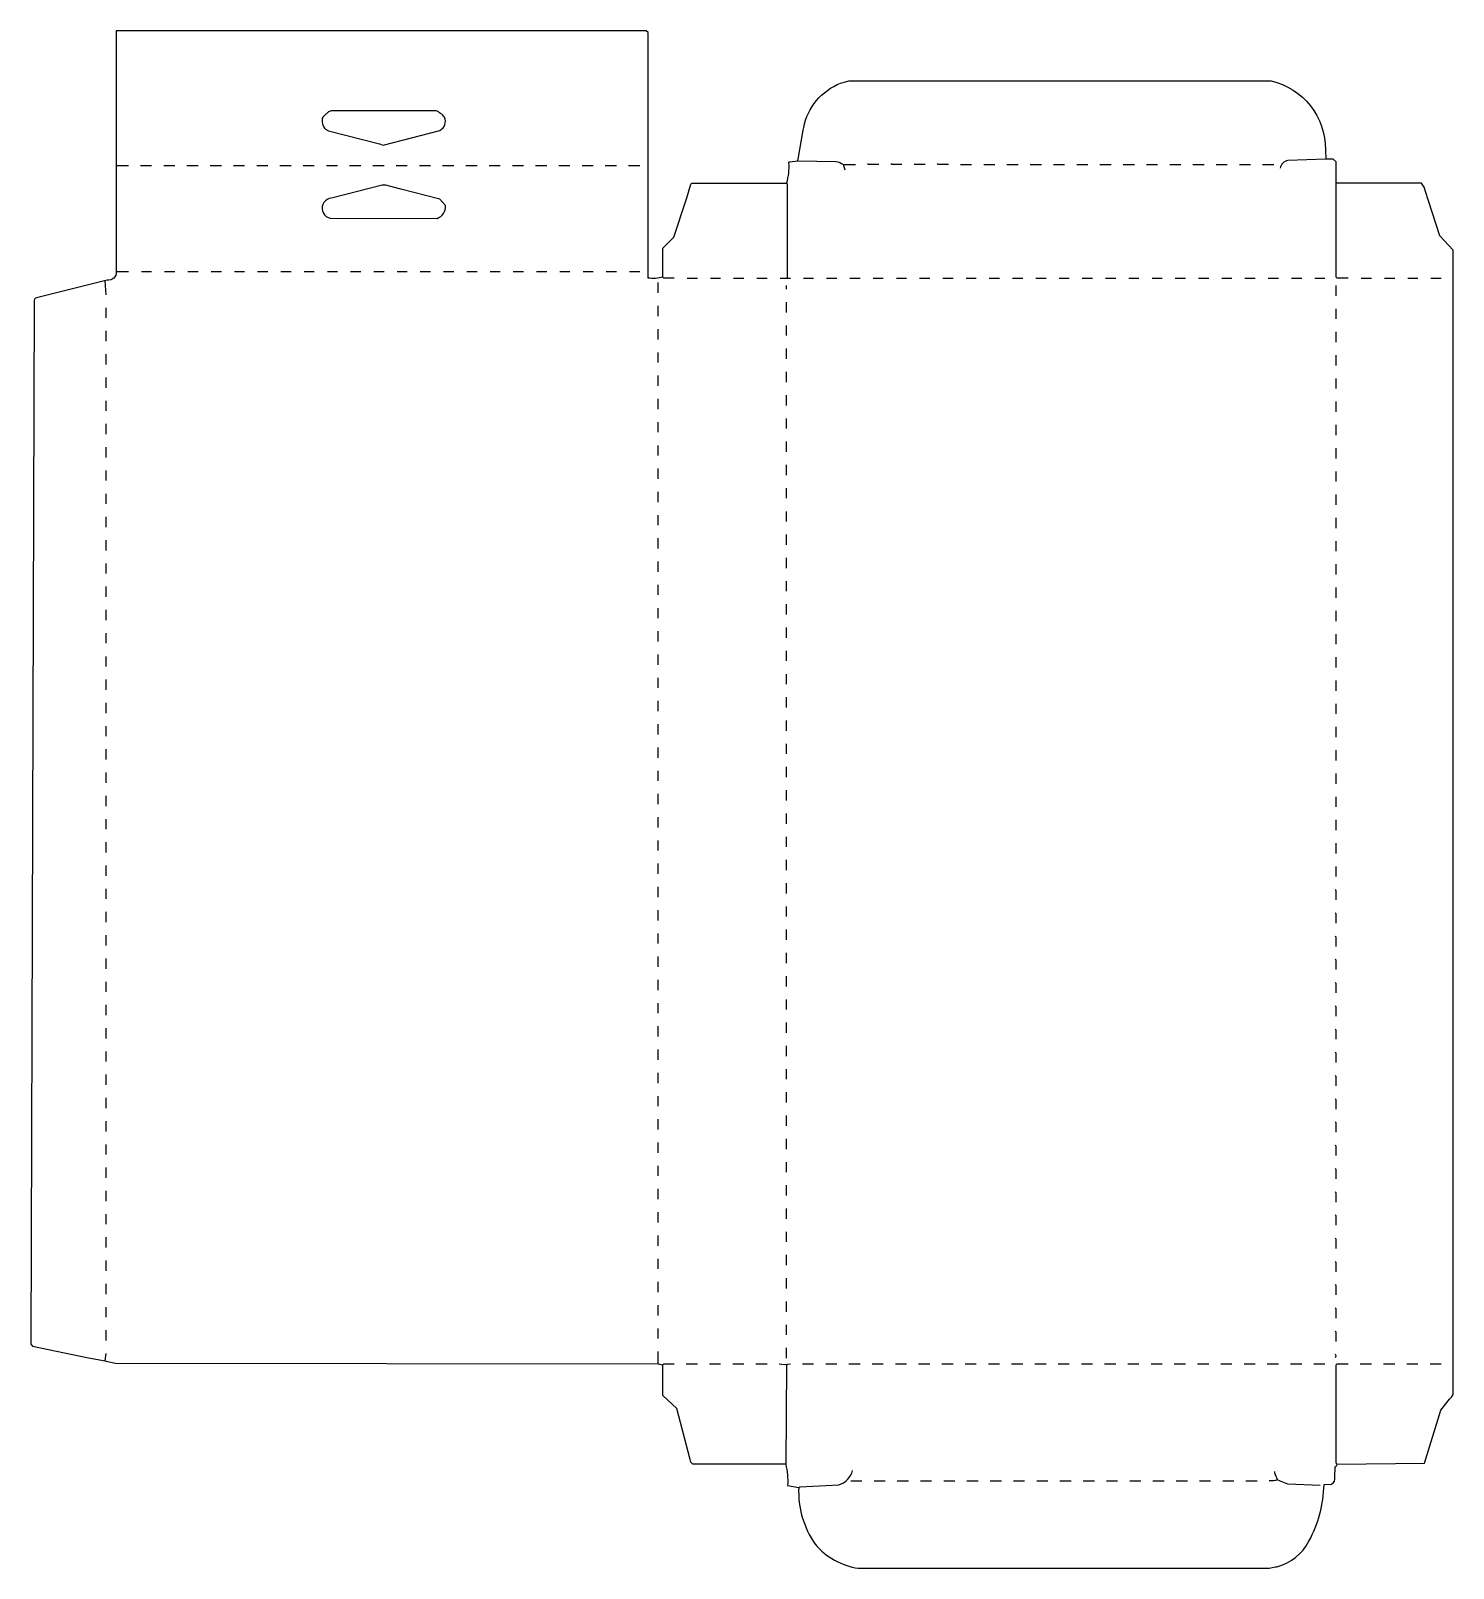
# Model space of a CAD drawing. Extents: x 78 to 1608, y 85 to 1739.
import ezdxf

# ---------------------------------------------------------------- set-up
doc = ezdxf.new("R2010")
doc.units = 0
doc.layers.get('0').update_dxf_attribs({"linetype": 'CONTINUOUS'})

msp = doc.modelspace()

# ---------------------------------------------------------------- linework, layer by layer
at = {"color": 250, "linetype": 'CONTINUOUS'}
for points in [[(770, 1473), (759, 1473), (758, 1474, -0.106263), (742, 1473), (742, 1737), (740, 1739), (170, 1739), (170, 1594), (170, 1480, -0.484422), (160.088235, 1470.647059), (84.1, 1451.7, 0.19233), (81.498288, 1448.998299), (78, 326), (80, 324), (140.076923, 311.384615), (158, 308), (158.9, 307.8), (169.000853, 305.499144), (753, 305), (758, 304), (759, 305), (770, 305)], [(903, 1599), (903.3, 1600.9), (908.647059, 1632.088235), (909.352941, 1634.911765, -0.257599), (949.088235, 1682.647059), (951.911765, 1683.352941), (958, 1685), (1412, 1685, -0.353325), (1470.54918, 1610.959016), (1471, 1601)], [(457, 1616), (518.1, 1631.8, 0.404733), (523, 1646, 0.110918), (514, 1653), (401, 1653), (398.1, 1651.7), (394, 1648), (392, 1646, 0.28156), (395, 1633), (398.2, 1631.4), (453.088235, 1617.352941), (457, 1616)], [(892, 1473), (892, 1574), (891, 1575, 0.096566), (893.472376, 1596.975138), (894, 1598), (903, 1599), (943.988385, 1598.512181, -0.10972), (952, 1595), (965, 1595)], [(1495, 1473), (1483, 1473), (1482, 1474), (1482, 1575), (1482, 1598), (1479, 1601), (1471, 1601), (1430.01218, 1599.512804, 0.322871), (1422, 1591)], [(515, 1537, 0.334927), (524, 1551), (518, 1558), (475.911765, 1568.647059), (469.088235, 1570.352941), (460, 1573), (456, 1573), (402.923077, 1559.384615), (399.076923, 1558.615385, 0.469427), (392.8, 1542.9, 0.235086), (400.004273, 1537.495653), (515, 1537)], [(1483, 197), (1576.978733, 197.999548), (1594.8, 255.1), (1604, 267), (1606, 269), (1608, 272), (1608, 1503), (1593.496109, 1518.437743), (1581.3, 1556.1), (1578.3, 1566.1, 0.113066), (1574, 1575), (1482, 1575)], [(883, 305, 0.122048), (895, 305)], [(891, 304), (890, 197, -0.075135), (891.991011, 174.094382), (904, 172), (905.067568, 172.594595), (947.1, 174.7, 0.261835), (962, 190)], [(904, 172, 0.164416), (921.769231, 110.846154, 0.18268), (968, 85), (1410, 85), (1416.94, 86.42), (1418.088235, 86.647059, 0.212243), (1452.8, 114.1, 0.120465), (1469, 175), (1476.95122, 175.439024, 0.376567), (1480.544828, 183.037931), (1481, 194, 0.184026), (1483, 197), (1482, 198), (1482, 304), (1483, 305), (1495, 305)], [(1419, 180), (1418.2, 182.1, -0.108984), (1416, 189)]]:
    msp.add_lwpolyline(points, format="xyb", dxfattribs=at)
for points in [[(170, 1594), (183, 1594)], [(196, 1594), (208, 1594)], [(221, 1594), (233, 1594)], [(246, 1594), (258, 1594)], [(271, 1594), (283, 1594)], [(296, 1594), (308, 1594)], [(321, 1594), (333, 1594)], [(346, 1594), (358, 1594)], [(371, 1594), (383, 1594)], [(396, 1594), (408, 1594)], [(421, 1594), (433, 1594)], [(446, 1594), (458, 1594)], [(471, 1594), (483, 1594)], [(496, 1594), (508, 1594)], [(521, 1594), (533, 1594)], [(546, 1594), (558, 1594)], [(571, 1594), (583, 1594)], [(596, 1594), (608, 1594)], [(621, 1594), (633, 1594)], [(646, 1594), (658, 1594)], [(671, 1594), (683, 1594)], [(696, 1594), (708, 1594)], [(721, 1594), (733, 1594)], [(954, 1589), (952, 1595)], [(758, 1474), (758, 1505), (769.8, 1517.1), (782.7, 1556.1), (783.647059, 1559.088235), (788, 1574), (789, 1575), (891, 1575)], [(170, 1480), (183, 1480)], [(197, 1480), (208, 1480)], [(222, 1480), (233, 1480)], [(247, 1480), (258, 1480)], [(272, 1480), (283, 1480)], [(297, 1480), (308, 1480)], [(322, 1480), (333, 1480)], [(347, 1480), (358, 1480)], [(372, 1480), (383, 1480)], [(397, 1480), (408, 1480)], [(422, 1480), (433, 1480)], [(447, 1480), (458, 1480)], [(472, 1480), (483, 1480)], [(497, 1480), (508, 1480)], [(522, 1480), (533, 1480)], [(547, 1480), (558, 1480)], [(572, 1480), (583, 1480)], [(597, 1480), (608, 1480)], [(622, 1480), (633, 1480)], [(647, 1480), (658, 1480)], [(672, 1480), (683, 1480)], [(697, 1480), (708, 1480)], [(722, 1480), (733, 1480)], [(784, 1473), (795, 1473)], [(809, 1473), (820, 1473)], [(834, 1473), (845, 1473)], [(859, 1473), (870, 1473)], [(884, 1473), (892, 1473), (895, 1473)], [(909, 1473), (920, 1473)], [(934, 1473), (945, 1473)], [(959, 1473), (970, 1473)], [(984, 1473), (995, 1473)], [(1009, 1473), (1020, 1473)], [(1034, 1473), (1045, 1473)], [(1059, 1473), (1070, 1473)], [(1084, 1473), (1095, 1473)], [(1109, 1473), (1120, 1473)], [(1134, 1473), (1145, 1473)], [(1159, 1473), (1170, 1473)], [(1184, 1473), (1195, 1473)], [(1209, 1473), (1220, 1473)], [(1234, 1473), (1245, 1473)], [(1259, 1473), (1270, 1473)], [(1284, 1473), (1295, 1473)], [(1309, 1473), (1320, 1473)], [(1334, 1473), (1345, 1473)], [(1359, 1473), (1370, 1473)], [(1384, 1473), (1395, 1473)], [(1409, 1473), (1420, 1473)], [(1434, 1473), (1445, 1473)], [(1459, 1473), (1470, 1473)], [(1509, 1473), (1520, 1473)], [(1534, 1473), (1545, 1473)], [(1559, 1473), (1570, 1473)], [(1584, 1473), (1595, 1473)], [(159, 1455), (158, 1470)], [(159, 1430), (159, 1441)], [(159, 1405), (159, 1416)], [(159, 1380), (159, 1391)], [(159, 1355), (159, 1366)], [(159, 1330), (159, 1341)], [(159, 1305), (159, 1316)], [(159, 1280), (159, 1291)], [(159, 1255), (159, 1266)], [(159, 1230), (159, 1241)], [(159, 1205), (159, 1216)], [(159, 1180), (159, 1191)], [(159, 1155), (159, 1166)], [(159, 1130), (159, 1141)], [(159, 1105), (159, 1116)], [(159, 1080), (159, 1091)], [(159, 1055), (159, 1066)], [(159, 1030), (159, 1041)], [(159, 1005), (159, 1016)], [(159, 980), (159, 991)], [(159, 955), (159, 966)], [(159, 930), (159, 941)], [(159, 905), (159, 916)], [(159, 880), (159, 891)], [(159, 855), (159, 866)], [(159, 830), (159, 841)], [(159, 805), (159, 816)], [(159, 780), (159, 791)], [(159, 755), (159, 766)], [(159, 730), (159, 741)], [(159, 705), (159, 716)], [(159, 680), (159, 691)], [(159, 655), (159, 666)], [(159, 630), (159, 641)], [(159, 605), (159, 616)], [(159, 580), (159, 591)], [(159, 555), (159, 566)], [(159, 530), (159, 541)], [(159, 505), (159, 516)], [(159, 480), (159, 491)], [(159, 455), (159, 466)], [(159, 430), (159, 441)], [(159, 405), (159, 416)], [(159, 380), (159, 391)], [(159, 355), (159, 366)], [(159, 330), (159, 341)], [(158, 308), (159, 316)], [(890, 197), (790, 197), (788, 199), (787.352941, 202.088235), (773, 257), (758, 271), (758, 304)], [(783, 305), (795, 305)], [(808, 305), (820, 305)], [(833, 305), (845, 305)], [(858, 305), (870, 305)], [(908, 305), (920, 305)], [(933, 305), (945, 305)], [(958, 305), (970, 305)], [(983, 305), (995, 305)], [(1008, 305), (1020, 305)], [(1033, 305), (1045, 305)], [(1058, 305), (1070, 305)], [(1083, 305), (1095, 305)], [(1108, 305), (1120, 305)], [(1133, 305), (1145, 305)], [(1158, 305), (1170, 305)], [(1183, 305), (1195, 305)], [(1208, 305), (1220, 305)], [(1233, 305), (1245, 305)], [(1258, 305), (1270, 305)], [(1283, 305), (1295, 305)], [(1308, 305), (1320, 305)], [(1333, 305), (1345, 305)], [(1358, 305), (1370, 305)], [(1383, 305), (1395, 305)], [(1408, 305), (1420, 305)], [(1433, 305), (1445, 305)], [(1458, 305), (1470, 305)], [(1508, 305), (1520, 305)], [(1533, 305), (1545, 305)], [(1558, 305), (1570, 305)], [(1583, 305), (1595, 305)]]:
    msp.add_lwpolyline(points, dxfattribs=at)
at = {"color": 252, "linetype": 'CONTINUOUS'}
for points in [[(990, 1595), (979, 1595), (978, 1596)], [(1015, 1595), (1004, 1595), (1003, 1596)], [(1040, 1595), (1029, 1595), (1028, 1596)], [(1065, 1595), (1054, 1595), (1053, 1596)]]:
    msp.add_lwpolyline(points, dxfattribs=at)
at = {"color": 251, "linetype": 'CONTINUOUS'}
for points in [[(1078, 1595), (1090, 1595)], [(1103, 1595), (1115, 1595)], [(1128, 1595), (1140, 1595)], [(1153, 1595), (1165, 1595)], [(1178, 1595), (1190, 1595)], [(1203, 1595), (1215, 1595)], [(1228, 1595), (1240, 1595)], [(1253, 1595), (1265, 1595)], [(1278, 1595), (1290, 1595)], [(1303, 1595), (1315, 1595)], [(1328, 1595), (1340, 1595)], [(1353, 1595), (1365, 1595)], [(1378, 1595), (1390, 1595)], [(1403, 1595), (1415, 1595)], [(753, 1457), (753, 1468)], [(891, 1461), (891, 1465)], [(1482, 1454), (1482, 1465)], [(753, 1432), (753, 1443)], [(891, 1436), (891, 1447)], [(1482, 1429), (1482, 1440)], [(753, 1407), (753, 1418)], [(891, 1411), (891, 1422)], [(1482, 1404), (1482, 1415)], [(753, 1382), (753, 1393)], [(891, 1386), (891, 1397)], [(1482, 1379), (1482, 1390)], [(753, 1357), (753, 1368)], [(891, 1361), (891, 1372)], [(1482, 1354), (1482, 1365)], [(753, 1332), (753, 1343)], [(891, 1336), (891, 1347)], [(1482, 1329), (1482, 1340)], [(753, 1307), (753, 1318)], [(891, 1311), (891, 1322)], [(1482, 1304), (1482, 1315)], [(753, 1282), (753, 1293)], [(891, 1286), (891, 1297)], [(1482, 1279), (1482, 1290)], [(753, 1257), (753, 1268)], [(891, 1261), (891, 1272)], [(1482, 1254), (1482, 1265)], [(753, 1232), (753, 1243)], [(891, 1236), (891, 1247)], [(1482, 1229), (1482, 1240)], [(753, 1207), (753, 1218)], [(891, 1211), (891, 1222)], [(1482, 1204), (1482, 1215)], [(753, 1182), (753, 1193)], [(891, 1186), (891, 1197)], [(1482, 1179), (1482, 1190)], [(753, 1157), (753, 1168)], [(891, 1161), (891, 1172)], [(1482, 1154), (1482, 1165)], [(753, 1132), (753, 1143)], [(891, 1136), (891, 1147)], [(1482, 1129), (1482, 1140)], [(753, 1107), (753, 1118)], [(891, 1111), (891, 1122)], [(1482, 1104), (1482, 1115)], [(753, 1082), (753, 1093)], [(891, 1086), (891, 1097)], [(1482, 1079), (1482, 1090)], [(753, 1057), (753, 1068)], [(891, 1061), (891, 1072)], [(1482, 1054), (1482, 1065)], [(753, 1032), (753, 1043)], [(891, 1036), (891, 1047)], [(1482, 1029), (1482, 1040)], [(753, 1007), (753, 1018)], [(891, 1011), (891, 1022)], [(1482, 1004), (1482, 1015)], [(753, 982), (753, 993)], [(891, 986), (891, 997)], [(1482, 979), (1482, 990)], [(753, 957), (753, 968)], [(891, 961), (891, 972)], [(1482, 954), (1482, 965)], [(753, 932), (753, 943)], [(891, 936), (891, 947)], [(1482, 929), (1482, 940)], [(753, 907), (753, 918)], [(891, 911), (891, 922)], [(1482, 904), (1482, 915)], [(891, 886), (891, 897)], [(753, 882), (753, 893)], [(1482, 879), (1482, 890)], [(753, 857), (753, 868)], [(891, 861), (891, 872)], [(1482, 854), (1482, 865)], [(891, 836), (891, 847)], [(753, 832), (753, 843)], [(1482, 829), (1482, 840)], [(753, 807), (753, 818)], [(891, 811), (891, 822)], [(1482, 804), (1482, 814), (1481, 815)], [(891, 786), (891, 797)], [(753, 782), (753, 793)], [(1482, 779), (1482, 789), (1481, 790)], [(753, 757), (753, 768)], [(891, 761), (891, 772)], [(1482, 754), (1482, 764), (1481, 765)], [(891, 736), (891, 747)], [(753, 732), (753, 743)], [(1482, 729), (1482, 739), (1481, 740)], [(753, 707), (753, 718)], [(891, 711), (891, 722)], [(1482, 704), (1482, 714), (1481, 715)], [(891, 686), (891, 697)], [(753, 682), (753, 693)], [(1482, 679), (1482, 689), (1481, 690)], [(753, 657), (753, 668)], [(891, 661), (891, 672)], [(1482, 654), (1482, 664), (1481, 665)], [(891, 636), (891, 647)], [(753, 632), (753, 643)], [(1482, 629), (1482, 639), (1481, 640)], [(753, 607), (753, 618)], [(891, 611), (891, 622)], [(1482, 604), (1482, 614), (1481, 615)], [(891, 586), (891, 597)], [(753, 582), (753, 593)], [(1482, 579), (1482, 589), (1481, 590)], [(753, 557), (753, 568)], [(891, 561), (891, 572)], [(1482, 554), (1482, 564), (1481, 565)], [(891, 536), (891, 547)], [(753, 532), (753, 543)], [(1482, 529), (1482, 539), (1481, 540)], [(753, 507), (753, 518)], [(891, 511), (891, 522)], [(1482, 504), (1482, 514), (1481, 515)], [(891, 486), (891, 497)], [(753, 482), (753, 493)], [(1482, 479), (1482, 489), (1481, 490)], [(753, 457), (753, 468)], [(891, 461), (891, 472)], [(1482, 454), (1482, 464), (1481, 465)], [(891, 436), (891, 447)], [(753, 432), (753, 443)], [(1482, 429), (1482, 439), (1481, 440)], [(753, 407), (753, 418)], [(891, 411), (891, 422)], [(1482, 404), (1482, 414), (1481, 415)], [(891, 386), (891, 397)], [(753, 382), (753, 393)], [(1482, 379), (1482, 389), (1481, 390)], [(753, 357), (753, 368)], [(891, 361), (891, 372)], [(1482, 354), (1482, 364), (1481, 365)], [(753, 332), (753, 343)], [(891, 336), (891, 347)], [(1482, 329), (1482, 339), (1481, 340)], [(753, 305), (753, 318)], [(891, 311), (891, 322)], [(960, 179), (972, 179)], [(985, 179), (997, 179)], [(1010, 179), (1022, 179)], [(1035, 179), (1047, 179)], [(1060, 179), (1072, 179)], [(1085, 179), (1097, 179)], [(1110, 179), (1122, 179)], [(1135, 179), (1147, 179)], [(1160, 179), (1172, 179)], [(1185, 179), (1197, 179)], [(1210, 179), (1222, 179)], [(1235, 179), (1247, 179)], [(1260, 179), (1272, 179)], [(1285, 179), (1297, 179)], [(1310, 179), (1322, 179)], [(1335, 179), (1347, 179)], [(1360, 179), (1372, 179)], [(1385, 179), (1397, 179)]]:
    msp.add_lwpolyline(points, dxfattribs=at)
msp.add_lwpolyline([(1481, 312, 0.720759), (1481, 315)], format="xyb", dxfattribs=at)
at = {"color": 247, "linetype": 'CONTINUOUS'}
msp.add_lwpolyline([(1465, 174), (1430.019931, 175.478336), (1421.1, 179.2), (1419, 180, -0.07013), (1410, 179)], format="xyb", dxfattribs=at)

doc.saveas('drawing.dxf')
